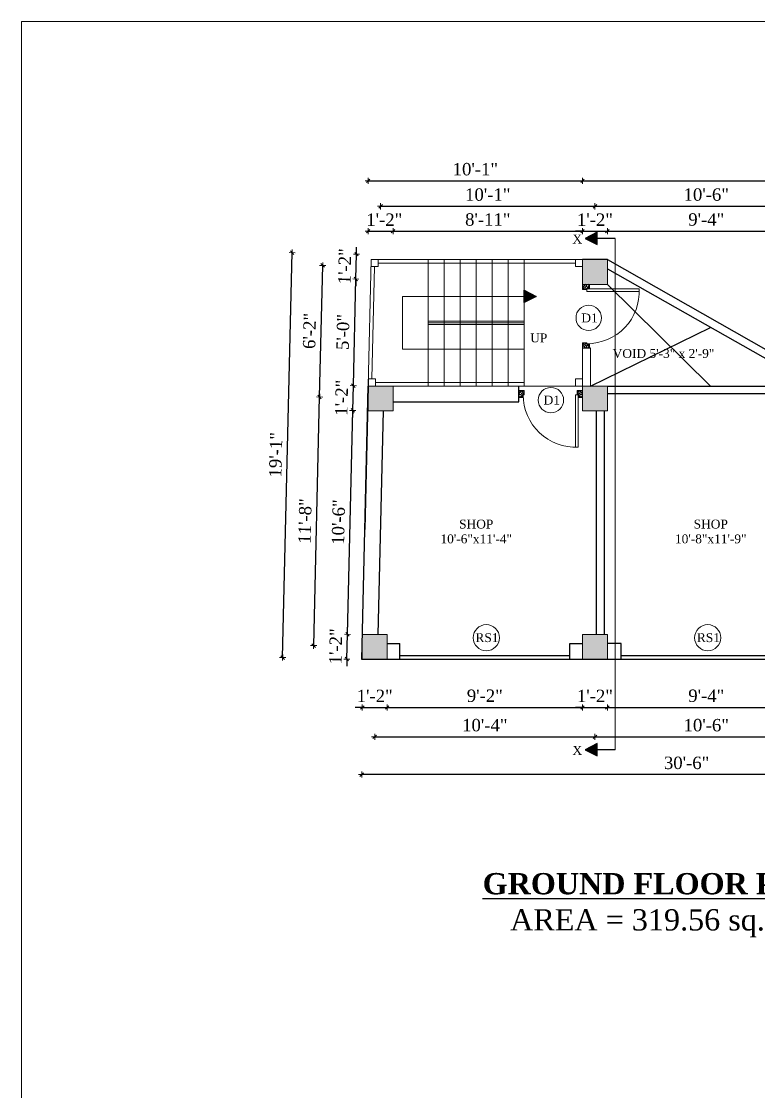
# Model space of a CAD drawing. Header units: inches. Extents: x 151827 to 158466, y -33102 to -26532.
# Drawn here: x 155381 to 155797, y -31551 to -30947 of the extents above; entities that cross this region are included whole.
import ezdxf

# ---------------------------------------------------------------- set-up
doc = ezdxf.new("R2010")
doc.units = ezdxf.units.IN
doc.header["$LTSCALE"] = 5
doc.header["$MEASUREMENT"] = 0
for name, color, linetype, lineweight in [('A-WALL', 7, 'Continuous', 9), ('Dimension', 7, 'Continuous', 18), ('DOOR', 62, 'Continuous', 0), ('ele1', 21, 'Continuous', 20)]:
    doc.layers.add(name, color=color, linetype=linetype, lineweight=lineweight)
doc.layers.add('dim line', color=7, linetype='Continuous', lineweight=15, true_color=0xfab2b2)
doc.layers.add('TEXT', color=6, linetype='Continuous')
doc.layers.add('WALL', color=7, linetype='Continuous')
doc.styles.add('ordinary', font='times.ttf')
doc.dimstyles.new('Copy of 96', dxfattribs={"dimtxt": 7, "dimasz": 4, "dimexe": 0.5, "dimexo": 0.5, "dimgap": 3, "dimtad": 1, "dimdec": 1, "dimzin": 11, "dimdsep": 46, "dimlunit": 4, "dimtxsty": 'ordinary', "dimblk": 'OBLIQUE', "dimcen": 0.09, "dimse1": 1, "dimse2": 1, "dimclrt": 6, "dimazin": 0, "dimtfac": 1, "dimtdec": 1, "dimtix": 1, "dimtmove": 2, "dimatfit": 3, "dimldrblk": 'leader', "dimfxl": 0.5, "dimfxlon": 1, "dimtolj": 1, "dimtzin": 0, "dimarcsym": 0})

# ---------------------------------------------------------------- blocks, each defined once
blk = doc.blocks.new('A$C27B36B59')
at = {"layer": 'DOOR'}
for p, q in [((0, 4), (0, 0)), ((2.5, 4), (0, 4)), ((0, 0), (3, 0)), ((2.5, 2.5), (2.5, 4)), ((3, 2.5), (2.5, 2.5)), ((3, 0), (3, 2.5))]:
    blk.add_line(p, q, dxfattribs=at)
for centre, radius, start, end in [((-1.4, -0.54), 4.75, 22.14107, 72.83803), ((1.34, 2.09), 1.64, 45.13802, 144.89476), ((2.21, 0.3), 2.49, 83.31492, 152.65798), ((0.13, 0.37), 2.05, 349.48753, 93.68048), ((1.96, -0.47), 2.01, 58.74475, 166.49498), ((-0.06, 0.32), 1.13, 343.54197, 86.94698), ((2.08, -0.4), 1.17, 38.28162, 160.15192)]:
    blk.add_arc(centre, radius, start, end, dxfattribs=at)
blk = doc.blocks.new('D2')
at = {"layer": 'DOOR'}
for p, q in [((74473.95, 24047.59), (74473.95, 24018.09)), ((74473.95, 24047.59), (74475.45, 24047.59)), ((74475.45, 24047.59), (74475.45, 24018.13))]:
    blk.add_line(p, q, dxfattribs=at)
blk.add_arc((74473.95, 24047.59), 29.5, 180, 272.9146, dxfattribs=at)
at = {"layer": 'DOOR', "xscale": -1, "rotation": 180}
blk.add_blockref('A$C27B36B59', (74441.95, 24050.09), dxfattribs=at)
at = {"layer": 'DOOR', "rotation": 180}
blk.add_blockref('A$C27B36B59', (74477.95, 24050.09), dxfattribs=at)
blk = doc.blocks.new('oblique')
at = {"color": 0, "lineweight": -2}
blk.add_line((0.25, 0.25), (-0.25, -0.25), dxfattribs=at)
at = {"layer": 'dim line', "lineweight": 9}
for p, q in [((-0.4375, 0), (0.4375, 0)), ((0, 0.4375), (0, -0.4375))]:
    blk.add_line(p, q, dxfattribs=at)
blk = doc.blocks.new('*D395')
at = {"layer": 'A-WALL', "color": 0, "lineweight": -2, "ltscale": 50, "transparency": 16777216}
for p, q in [((155573.17, -31334.26), (155569.17, -31334.26)), ((155573.17, -31334.26), (155587.17, -31334.26)), ((155587.17, -31334.26), (155591.17, -31334.26))]:
    blk.add_line(p, q, dxfattribs=at)
at = {"layer": 'Defpoints', "color": 0, "ltscale": 50, "transparency": 16777216}
for p in [(155573.17, -31307.16), (155587.17, -31307.16), (155587.17, -31334.26)]:
    blk.add_point(p, dxfattribs=at)
at = {"layer": 'A-WALL', "color": 0, "lineweight": -2, "ltscale": 50, "transparency": 16777216, "xscale": 4, "yscale": 4, "zscale": 4}
blk.add_blockref('oblique', (155573.17, -31334.26), dxfattribs=at)
at = {"layer": 'A-WALL', "color": 0, "lineweight": -2, "ltscale": 50, "transparency": 16777216, "xscale": 4, "yscale": 4, "zscale": 4, "rotation": 180}
blk.add_blockref('oblique', (155587.17, -31334.26), dxfattribs=at)
at = {"layer": 'A-WALL', "color": 6, "ltscale": 50, "transparency": 16777216, "insert": (155580.17, -31327.76), "char_height": 7, "attachment_point": 5, "style": 'ordinary'}
blk.add_mtext('\\A1;1\'-2"', dxfattribs=at)
blk = doc.blocks.new('_OBLIQUE')
at = {"color": 0, "linetype": 'ByBlock'}
blk.add_line((-0.5, -0.5), (0.5, 0.5), dxfattribs=at)
blk = doc.blocks.new('leader')
at = {"layer": 'Dimension'}
for p, q in [((0, -4.33), (0, 4.33)), ((-4.42, 0), (4.42, 0))]:
    blk.add_line(p, q, dxfattribs=at)
blk = doc.blocks.new('*D396')
at = {"layer": 'A-WALL', "color": 0, "lineweight": -2, "ltscale": 5, "transparency": 16777216}
blk.add_line((155587.17, -31334.26), (155697.38, -31334.26), dxfattribs=at)
at = {"layer": 'Defpoints', "color": 0, "ltscale": 5, "transparency": 16777216}
for p in [(155587.17, -31307.16), (155697.38, -31307.16), (155697.38, -31334.26)]:
    blk.add_point(p, dxfattribs=at)
at = {"layer": 'A-WALL', "color": 0, "lineweight": -2, "ltscale": 5, "transparency": 16777216, "xscale": 4, "yscale": 4, "zscale": 4, "rotation": 180}
blk.add_blockref('oblique', (155587.17, -31334.26), dxfattribs=at)
at = {"layer": 'A-WALL', "color": 0, "lineweight": -2, "ltscale": 5, "transparency": 16777216, "xscale": 4, "yscale": 4, "zscale": 4}
blk.add_blockref('oblique', (155697.38, -31334.26), dxfattribs=at)
at = {"layer": 'A-WALL', "color": 6, "ltscale": 5, "transparency": 16777216, "insert": (155642.28, -31327.69), "char_height": 7, "attachment_point": 5, "style": 'ordinary'}
blk.add_mtext('\\A1;9\'-2"', dxfattribs=at)
blk = doc.blocks.new('*D397')
at = {"layer": 'A-WALL', "color": 0, "lineweight": -2, "ltscale": 5, "transparency": 16777216}
for p, q in [((155697.38, -31334.26), (155693.38, -31334.26)), ((155697.38, -31334.26), (155711.38, -31334.26)), ((155711.38, -31334.26), (155715.38, -31334.26))]:
    blk.add_line(p, q, dxfattribs=at)
at = {"layer": 'Defpoints', "color": 0, "ltscale": 5, "transparency": 16777216}
for p in [(155697.38, -31307.16), (155711.38, -31307.16), (155711.38, -31334.26)]:
    blk.add_point(p, dxfattribs=at)
at = {"layer": 'A-WALL', "color": 0, "lineweight": -2, "ltscale": 5, "transparency": 16777216, "xscale": 4, "yscale": 4, "zscale": 4}
blk.add_blockref('oblique', (155697.38, -31334.26), dxfattribs=at)
at = {"layer": 'A-WALL', "color": 0, "lineweight": -2, "ltscale": 5, "transparency": 16777216, "xscale": 4, "yscale": 4, "zscale": 4, "rotation": 180}
blk.add_blockref('oblique', (155711.38, -31334.26), dxfattribs=at)
at = {"layer": 'A-WALL', "color": 6, "ltscale": 5, "transparency": 16777216, "insert": (155704.38, -31327.76), "char_height": 7, "attachment_point": 5, "style": 'ordinary'}
blk.add_mtext('\\A1;1\'-2"', dxfattribs=at)
blk = doc.blocks.new('*D398')
at = {"layer": 'A-WALL', "color": 0, "lineweight": -2, "ltscale": 5, "transparency": 16777216}
blk.add_line((155711.38, -31334.26), (155822.95, -31334.26), dxfattribs=at)
at = {"layer": 'Defpoints', "color": 0, "ltscale": 5, "transparency": 16777216}
for p in [(155711.38, -31307.16), (155822.95, -31307.16), (155822.95, -31334.26)]:
    blk.add_point(p, dxfattribs=at)
at = {"layer": 'A-WALL', "color": 0, "lineweight": -2, "ltscale": 5, "transparency": 16777216, "xscale": 4, "yscale": 4, "zscale": 4, "rotation": 180}
blk.add_blockref('oblique', (155711.38, -31334.26), dxfattribs=at)
at = {"layer": 'A-WALL', "color": 0, "lineweight": -2, "ltscale": 5, "transparency": 16777216, "xscale": 4, "yscale": 4, "zscale": 4}
blk.add_blockref('oblique', (155822.95, -31334.26), dxfattribs=at)
at = {"layer": 'A-WALL', "color": 6, "ltscale": 5, "transparency": 16777216, "insert": (155767.17, -31327.69), "char_height": 7, "attachment_point": 5, "style": 'ordinary'}
blk.add_mtext('\\A1;9\'-4"', dxfattribs=at)
blk = doc.blocks.new('*D402')
at = {"layer": 'A-WALL', "color": 0, "lineweight": -2, "ltscale": 5, "transparency": 16777216}
blk.add_line((155580.17, -31350.85), (155704.38, -31350.85), dxfattribs=at)
at = {"layer": 'Defpoints', "color": 0, "ltscale": 5, "transparency": 16777216}
for p in [(155580.17, -31300.16), (155704.38, -31300.16), (155704.38, -31350.85)]:
    blk.add_point(p, dxfattribs=at)
at = {"layer": 'A-WALL', "color": 0, "lineweight": -2, "ltscale": 5, "transparency": 16777216, "xscale": 4, "yscale": 4, "zscale": 4, "rotation": 180}
blk.add_blockref('oblique', (155580.17, -31350.85), dxfattribs=at)
at = {"layer": 'A-WALL', "color": 0, "lineweight": -2, "ltscale": 5, "transparency": 16777216, "xscale": 4, "yscale": 4, "zscale": 4}
blk.add_blockref('oblique', (155704.38, -31350.85), dxfattribs=at)
at = {"layer": 'A-WALL', "color": 6, "ltscale": 5, "transparency": 16777216, "insert": (155642.28, -31344.29), "char_height": 7, "attachment_point": 5, "style": 'ordinary'}
blk.add_mtext('\\A1;10\'-4"', dxfattribs=at)
blk = doc.blocks.new('*D380')
at = {"layer": 'A-WALL', "color": 0, "lineweight": -2, "ltscale": 5, "transparency": 16777216}
blk.add_line((155704.38, -31350.85), (155829.95, -31350.85), dxfattribs=at)
at = {"layer": 'Defpoints', "color": 0, "ltscale": 5, "transparency": 16777216}
for p in [(155704.38, -31300.16), (155829.95, -31300.16), (155829.95, -31350.85)]:
    blk.add_point(p, dxfattribs=at)
at = {"layer": 'A-WALL', "color": 0, "lineweight": -2, "ltscale": 5, "transparency": 16777216, "xscale": 4, "yscale": 4, "zscale": 4, "rotation": 180}
blk.add_blockref('oblique', (155704.38, -31350.85), dxfattribs=at)
at = {"layer": 'A-WALL', "color": 0, "lineweight": -2, "ltscale": 5, "transparency": 16777216, "xscale": 4, "yscale": 4, "zscale": 4}
blk.add_blockref('oblique', (155829.95, -31350.85), dxfattribs=at)
at = {"layer": 'A-WALL', "color": 6, "ltscale": 5, "transparency": 16777216, "insert": (155767.17, -31344.29), "char_height": 7, "attachment_point": 5, "style": 'ordinary'}
blk.add_mtext('\\A1;10\'-6"', dxfattribs=at)
blk = doc.blocks.new('*D405')
at = {"layer": 'A-WALL', "color": 0, "lineweight": -2, "ltscale": 5, "transparency": 16777216}
blk.add_line((155939.31, -31372.13), (155572.84, -31372.13), dxfattribs=at)
at = {"layer": 'Defpoints', "color": 0, "ltscale": 5, "transparency": 16777216}
for p in [(155572.84, -31307.16), (155939.31, -31307.16), (155572.84, -31372.13)]:
    blk.add_point(p, dxfattribs=at)
at = {"layer": 'A-WALL', "color": 0, "lineweight": -2, "ltscale": 5, "transparency": 16777216, "xscale": 4, "yscale": 4, "zscale": 4, "rotation": 180}
blk.add_blockref('oblique', (155572.84, -31372.13), dxfattribs=at)
at = {"layer": 'A-WALL', "color": 0, "lineweight": -2, "ltscale": 5, "transparency": 16777216, "xscale": 4, "yscale": 4, "zscale": 4}
blk.add_blockref('oblique', (155939.31, -31372.13), dxfattribs=at)
at = {"layer": 'A-WALL', "color": 6, "ltscale": 5, "transparency": 16777216, "insert": (155756.08, -31365.57), "char_height": 7, "attachment_point": 5, "style": 'ordinary'}
blk.add_mtext('\\A1;30\'-6"', dxfattribs=at)
blk = doc.blocks.new('*D411')
at = {"layer": 'A-WALL', "color": 0, "lineweight": -2, "ltscale": 5, "transparency": 16777216}
blk.add_line((156001.83, -31152.88), (156001.83, -31095.5), dxfattribs=at)
at = {"layer": 'Defpoints', "color": 0, "ltscale": 5, "transparency": 16777216}
for p in [(155711.38, -31095.5), (156001.83, -31095.5), (155836.95, -31152.88)]:
    blk.add_point(p, dxfattribs=at)
at = {"layer": 'A-WALL', "color": 0, "lineweight": -2, "ltscale": 5, "transparency": 16777216, "xscale": 4, "yscale": 4, "zscale": 4}
for p, rotation in [((156001.83, -31095.5), 90), ((156001.83, -31152.88), 270)]:
    blk.add_blockref('oblique', p, dxfattribs=dict(at, rotation=rotation))
at = {"layer": 'A-WALL', "color": 6, "ltscale": 5, "transparency": 16777216, "insert": (155995.26, -31124.19), "char_height": 7, "attachment_point": 5, "rotation": 90, "style": 'ordinary'}
blk.add_mtext('\\A1;4\'-9"', dxfattribs=at)
blk = doc.blocks.new('*D412')
at = {"layer": 'A-WALL', "color": 0, "lineweight": -2, "ltscale": 5, "transparency": 16777216}
for p, q in [((156001.83, -31081.5), (156001.83, -31077.5)), ((156001.83, -31095.5), (156001.83, -31081.5)), ((156001.83, -31095.5), (156001.83, -31099.5))]:
    blk.add_line(p, q, dxfattribs=at)
at = {"layer": 'Defpoints', "color": 0, "ltscale": 5, "transparency": 16777216}
for p in [(155711.38, -31081.5), (156001.83, -31081.5), (155711.38, -31095.5)]:
    blk.add_point(p, dxfattribs=at)
at = {"layer": 'A-WALL', "color": 0, "lineweight": -2, "ltscale": 5, "transparency": 16777216, "xscale": 4, "yscale": 4, "zscale": 4}
for p, rotation in [((156001.83, -31081.5), 270), ((156001.83, -31095.5), 90)]:
    blk.add_blockref('oblique', p, dxfattribs=dict(at, rotation=rotation))
at = {"layer": 'A-WALL', "color": 6, "ltscale": 5, "transparency": 16777216, "insert": (155995.33, -31088.5), "char_height": 7, "attachment_point": 5, "rotation": 90, "style": 'ordinary'}
blk.add_mtext('\\A1;1\'-2"', dxfattribs=at)
blk = doc.blocks.new('*D414')
at = {"layer": 'A-WALL', "color": 0, "lineweight": -2, "ltscale": 5, "transparency": 16777216}
blk.add_line((156016.78, -31159.88), (156016.78, -31088.5), dxfattribs=at)
at = {"layer": 'Defpoints', "color": 0, "ltscale": 5, "transparency": 16777216}
for p in [(155704.38, -31088.5), (156016.78, -31088.5), (155829.95, -31159.88)]:
    blk.add_point(p, dxfattribs=at)
at = {"layer": 'A-WALL', "color": 0, "lineweight": -2, "ltscale": 5, "transparency": 16777216, "xscale": 4, "yscale": 4, "zscale": 4}
for p, rotation in [((156016.78, -31088.5), 90), ((156016.78, -31159.88), 270)]:
    blk.add_blockref('oblique', p, dxfattribs=dict(at, rotation=rotation))
at = {"layer": 'A-WALL', "color": 6, "ltscale": 5, "transparency": 16777216, "insert": (156010.22, -31124.19), "char_height": 7, "attachment_point": 5, "rotation": 90, "style": 'ordinary'}
blk.add_mtext('\\A1;5\'-11"', dxfattribs=at)
blk = doc.blocks.new('*D415')
at = {"layer": 'A-WALL', "color": 0, "lineweight": -2, "ltscale": 50, "transparency": 16777216}
blk.add_line((155576.5, -31065.52), (155590.5, -31065.52), dxfattribs=at)
at = {"layer": 'Defpoints', "color": 0, "ltscale": 50, "transparency": 16777216}
for p in [(155590.5, -31065.52), (155576.5, -31152.88), (155590.5, -31152.88)]:
    blk.add_point(p, dxfattribs=at)
at = {"layer": 'A-WALL', "color": 0, "lineweight": -2, "ltscale": 50, "transparency": 16777216, "xscale": 4, "yscale": 4, "zscale": 4, "rotation": 180}
blk.add_blockref('oblique', (155576.5, -31065.52), dxfattribs=at)
at = {"layer": 'A-WALL', "color": 0, "lineweight": -2, "ltscale": 50, "transparency": 16777216, "xscale": 4, "yscale": 4, "zscale": 4}
blk.add_blockref('oblique', (155590.5, -31065.52), dxfattribs=at)
at = {"layer": 'A-WALL', "color": 6, "ltscale": 50, "transparency": 16777216, "insert": (155585.58, -31059.02), "char_height": 7, "attachment_point": 5, "style": 'ordinary'}
blk.add_mtext('\\A1;1\'-2"', dxfattribs=at)
blk = doc.blocks.new('*D416')
at = {"layer": 'A-WALL', "color": 0, "lineweight": -2, "ltscale": 5, "transparency": 16777216}
blk.add_line((155590.5, -31065.52), (155697.38, -31065.52), dxfattribs=at)
at = {"layer": 'Defpoints', "color": 0, "ltscale": 5, "transparency": 16777216}
for p in [(155697.38, -31065.52), (155697.38, -31081.5), (155590.5, -31152.88)]:
    blk.add_point(p, dxfattribs=at)
at = {"layer": 'A-WALL', "color": 0, "lineweight": -2, "ltscale": 5, "transparency": 16777216, "xscale": 4, "yscale": 4, "zscale": 4, "rotation": 180}
blk.add_blockref('oblique', (155590.5, -31065.52), dxfattribs=at)
at = {"layer": 'A-WALL', "color": 0, "lineweight": -2, "ltscale": 5, "transparency": 16777216, "xscale": 4, "yscale": 4, "zscale": 4}
blk.add_blockref('oblique', (155697.38, -31065.52), dxfattribs=at)
at = {"layer": 'A-WALL', "color": 6, "ltscale": 5, "transparency": 16777216, "insert": (155643.94, -31058.96), "char_height": 7, "attachment_point": 5, "style": 'ordinary'}
blk.add_mtext('\\A1;8\'-11"', dxfattribs=at)
blk = doc.blocks.new('*D417')
at = {"layer": 'A-WALL', "color": 0, "lineweight": -2, "ltscale": 5, "transparency": 16777216}
for p, q in [((155697.38, -31065.52), (155693.38, -31065.52)), ((155697.38, -31065.52), (155711.38, -31065.52)), ((155711.38, -31065.52), (155715.38, -31065.52))]:
    blk.add_line(p, q, dxfattribs=at)
at = {"layer": 'Defpoints', "color": 0, "ltscale": 5, "transparency": 16777216}
for p in [(155711.38, -31065.52), (155697.38, -31081.5), (155711.38, -31081.5)]:
    blk.add_point(p, dxfattribs=at)
at = {"layer": 'A-WALL', "color": 0, "lineweight": -2, "ltscale": 5, "transparency": 16777216, "xscale": 4, "yscale": 4, "zscale": 4}
blk.add_blockref('oblique', (155697.38, -31065.52), dxfattribs=at)
at = {"layer": 'A-WALL', "color": 0, "lineweight": -2, "ltscale": 5, "transparency": 16777216, "xscale": 4, "yscale": 4, "zscale": 4, "rotation": 180}
blk.add_blockref('oblique', (155711.38, -31065.52), dxfattribs=at)
at = {"layer": 'A-WALL', "color": 6, "ltscale": 5, "transparency": 16777216, "insert": (155704.38, -31059.02), "char_height": 7, "attachment_point": 5, "style": 'ordinary'}
blk.add_mtext('\\A1;1\'-2"', dxfattribs=at)
blk = doc.blocks.new('*D418')
at = {"layer": 'A-WALL', "color": 0, "lineweight": -2, "ltscale": 5, "transparency": 16777216}
blk.add_line((155711.38, -31065.52), (155822.95, -31065.52), dxfattribs=at)
at = {"layer": 'Defpoints', "color": 0, "ltscale": 5, "transparency": 16777216}
for p in [(155822.95, -31065.52), (155711.38, -31081.5), (155822.95, -31152.88)]:
    blk.add_point(p, dxfattribs=at)
at = {"layer": 'A-WALL', "color": 0, "lineweight": -2, "ltscale": 5, "transparency": 16777216, "xscale": 4, "yscale": 4, "zscale": 4, "rotation": 180}
blk.add_blockref('oblique', (155711.38, -31065.52), dxfattribs=at)
at = {"layer": 'A-WALL', "color": 0, "lineweight": -2, "ltscale": 5, "transparency": 16777216, "xscale": 4, "yscale": 4, "zscale": 4}
blk.add_blockref('oblique', (155822.95, -31065.52), dxfattribs=at)
at = {"layer": 'A-WALL', "color": 6, "ltscale": 5, "transparency": 16777216, "insert": (155767.17, -31058.95), "char_height": 7, "attachment_point": 5, "style": 'ordinary'}
blk.add_mtext('\\A1;9\'-4"', dxfattribs=at)
blk = doc.blocks.new('*D422')
at = {"layer": 'A-WALL', "color": 0, "lineweight": -2, "ltscale": 5, "transparency": 16777216}
blk.add_line((155583.5, -31051.45), (155704.38, -31051.45), dxfattribs=at)
at = {"layer": 'Defpoints', "color": 0, "ltscale": 5, "transparency": 16777216}
for p in [(155704.38, -31051.45), (155583.5, -31159.88), (155704.38, -31159.88)]:
    blk.add_point(p, dxfattribs=at)
at = {"layer": 'A-WALL', "color": 0, "lineweight": -2, "ltscale": 5, "transparency": 16777216, "xscale": 4, "yscale": 4, "zscale": 4, "rotation": 180}
blk.add_blockref('oblique', (155583.5, -31051.45), dxfattribs=at)
at = {"layer": 'A-WALL', "color": 0, "lineweight": -2, "ltscale": 5, "transparency": 16777216, "xscale": 4, "yscale": 4, "zscale": 4}
blk.add_blockref('oblique', (155704.38, -31051.45), dxfattribs=at)
at = {"layer": 'A-WALL', "color": 6, "ltscale": 5, "transparency": 16777216, "insert": (155643.94, -31044.89), "char_height": 7, "attachment_point": 5, "style": 'ordinary'}
blk.add_mtext('\\A1;10\'-1"', dxfattribs=at)
blk = doc.blocks.new('*D423')
at = {"layer": 'A-WALL', "color": 0, "lineweight": -2, "ltscale": 5, "transparency": 16777216}
blk.add_line((155704.38, -31051.45), (155829.95, -31051.45), dxfattribs=at)
at = {"layer": 'Defpoints', "color": 0, "ltscale": 5, "transparency": 16777216}
for p in [(155829.95, -31051.45), (155704.38, -31159.88), (155829.95, -31159.88)]:
    blk.add_point(p, dxfattribs=at)
at = {"layer": 'A-WALL', "color": 0, "lineweight": -2, "ltscale": 5, "transparency": 16777216, "xscale": 4, "yscale": 4, "zscale": 4, "rotation": 180}
blk.add_blockref('oblique', (155704.38, -31051.45), dxfattribs=at)
at = {"layer": 'A-WALL', "color": 0, "lineweight": -2, "ltscale": 5, "transparency": 16777216, "xscale": 4, "yscale": 4, "zscale": 4}
blk.add_blockref('oblique', (155829.95, -31051.45), dxfattribs=at)
at = {"layer": 'A-WALL', "color": 6, "ltscale": 5, "transparency": 16777216, "insert": (155767.17, -31044.89), "char_height": 7, "attachment_point": 5, "style": 'ordinary'}
blk.add_mtext('\\A1;10\'-6"', dxfattribs=at)
blk = doc.blocks.new('*D424')
at = {"layer": 'A-WALL', "color": 0, "lineweight": -2, "ltscale": 5, "transparency": 16777216}
blk.add_line((155576.5, -31037.12), (155697.38, -31037.12), dxfattribs=at)
at = {"layer": 'Defpoints', "color": 0, "ltscale": 5, "transparency": 16777216}
for p in [(155697.38, -31037.12), (155697.38, -31081.5), (155576.5, -31152.88)]:
    blk.add_point(p, dxfattribs=at)
at = {"layer": 'A-WALL', "color": 0, "lineweight": -2, "ltscale": 5, "transparency": 16777216, "xscale": 4, "yscale": 4, "zscale": 4, "rotation": 180}
blk.add_blockref('oblique', (155576.5, -31037.12), dxfattribs=at)
at = {"layer": 'A-WALL', "color": 0, "lineweight": -2, "ltscale": 5, "transparency": 16777216, "xscale": 4, "yscale": 4, "zscale": 4}
blk.add_blockref('oblique', (155697.38, -31037.12), dxfattribs=at)
at = {"layer": 'A-WALL', "color": 6, "ltscale": 5, "transparency": 16777216, "insert": (155636.94, -31030.56), "char_height": 7, "attachment_point": 5, "style": 'ordinary'}
blk.add_mtext('\\A1;10\'-1"', dxfattribs=at)
blk = doc.blocks.new('*D384')
at = {"layer": 'A-WALL', "color": 0, "lineweight": -2, "ltscale": 5, "transparency": 16777216}
blk.add_line((155697.38, -31037.12), (155985.2, -31037.12), dxfattribs=at)
at = {"layer": 'Defpoints', "color": 0, "ltscale": 5, "transparency": 16777216}
for p in [(155985.2, -31037.12), (155697.38, -31081.5), (155985.2, -31237.15)]:
    blk.add_point(p, dxfattribs=at)
at = {"layer": 'A-WALL', "color": 0, "lineweight": -2, "ltscale": 5, "transparency": 16777216, "xscale": 4, "yscale": 4, "zscale": 4, "rotation": 180}
blk.add_blockref('oblique', (155697.38, -31037.12), dxfattribs=at)
at = {"layer": 'A-WALL', "color": 0, "lineweight": -2, "ltscale": 5, "transparency": 16777216, "xscale": 4, "yscale": 4, "zscale": 4}
blk.add_blockref('oblique', (155985.2, -31037.12), dxfattribs=at)
at = {"layer": 'A-WALL', "color": 6, "ltscale": 5, "transparency": 16777216, "insert": (155841.29, -31030.56), "char_height": 7, "attachment_point": 5, "style": 'ordinary'}
blk.add_mtext('\\A1;24\'-0"', dxfattribs=at)
blk = doc.blocks.new('*D386')
at = {"layer": 'A-WALL', "color": 0, "lineweight": -2, "ltscale": 5, "transparency": 16777216}
blk.add_line((156030.74, -31237.15), (156030.74, -31081.5), dxfattribs=at)
at = {"layer": 'Defpoints', "color": 0, "ltscale": 5, "transparency": 16777216}
for p in [(155711.38, -31081.5), (156030.74, -31081.5), (155985.2, -31237.15)]:
    blk.add_point(p, dxfattribs=at)
at = {"layer": 'A-WALL', "color": 0, "lineweight": -2, "ltscale": 5, "transparency": 16777216, "xscale": 4, "yscale": 4, "zscale": 4}
for p, rotation in [((156030.74, -31081.5), 90), ((156030.74, -31237.15), 270)]:
    blk.add_blockref('oblique', p, dxfattribs=dict(at, rotation=rotation))
at = {"layer": 'A-WALL', "color": 6, "ltscale": 5, "transparency": 16777216, "insert": (156024.18, -31159.32), "char_height": 7, "attachment_point": 5, "rotation": 90, "style": 'ordinary'}
blk.add_mtext('\\A1;13\'-0"', dxfattribs=at)
blk = doc.blocks.new('*D389')
at = {"layer": 'A-WALL', "color": 0, "lineweight": -2, "ltscale": 50, "transparency": 16777216}
for p, q in [((155564.47, -31306.96), (155564.81, -31292.96)), ((155564.81, -31292.96), (155564.9, -31288.96)), ((155564.47, -31306.96), (155564.38, -31310.96))]:
    blk.add_line(p, q, dxfattribs=at)
at = {"layer": 'Defpoints', "color": 0, "ltscale": 50, "transparency": 16777216}
for p in [(155564.81, -31292.96), (155573.17, -31293.16), (155572.84, -31307.16)]:
    blk.add_point(p, dxfattribs=at)
at = {"layer": 'A-WALL', "color": 0, "lineweight": -2, "ltscale": 50, "transparency": 16777216, "xscale": 4, "yscale": 4, "zscale": 4}
for p, rotation in [((155564.81, -31292.96), 268.6423816929436), ((155564.47, -31306.96), 88.64238169294363)]:
    blk.add_blockref('oblique', p, dxfattribs=dict(at, rotation=rotation))
at = {"layer": 'A-WALL', "color": 6, "ltscale": 50, "transparency": 16777216, "insert": (155558.14, -31299.81), "char_height": 7, "attachment_point": 5, "rotation": 88.64238, "style": 'ordinary'}
blk.add_mtext('\\A1;1\'-2"', dxfattribs=at)
blk = doc.blocks.new('*D390')
at = {"layer": 'A-WALL', "color": 0, "lineweight": -2, "ltscale": 5, "transparency": 16777216}
blk.add_line((155564.81, -31292.96), (155567.8, -31166.67), dxfattribs=at)
at = {"layer": 'Defpoints', "color": 0, "ltscale": 5, "transparency": 16777216}
for p in [(155567.8, -31166.67), (155576.5, -31166.88), (155573.17, -31293.16)]:
    blk.add_point(p, dxfattribs=at)
at = {"layer": 'A-WALL', "color": 0, "lineweight": -2, "ltscale": 5, "transparency": 16777216, "xscale": 4, "yscale": 4, "zscale": 4}
for p, rotation in [((155567.8, -31166.67), 88.64238169298181), ((155564.81, -31292.96), 268.6423816929818)]:
    blk.add_blockref('oblique', p, dxfattribs=dict(at, rotation=rotation))
at = {"layer": 'A-WALL', "color": 6, "ltscale": 5, "transparency": 16777216, "insert": (155559.74, -31229.66), "char_height": 7, "attachment_point": 5, "rotation": 88.64238, "style": 'ordinary'}
blk.add_mtext('\\A1;10\'-6"', dxfattribs=at)
blk = doc.blocks.new('*D391')
at = {"layer": 'A-WALL', "color": 0, "lineweight": -2, "ltscale": 5, "transparency": 16777216}
for p, q in [((155568.13, -31152.68), (155568.23, -31148.68)), ((155567.8, -31166.67), (155568.13, -31152.68)), ((155567.8, -31166.67), (155567.7, -31170.67))]:
    blk.add_line(p, q, dxfattribs=at)
at = {"layer": 'Defpoints', "color": 0, "ltscale": 5, "transparency": 16777216}
for p in [(155568.13, -31152.68), (155576.5, -31152.88), (155576.5, -31166.88)]:
    blk.add_point(p, dxfattribs=at)
at = {"layer": 'A-WALL', "color": 0, "lineweight": -2, "ltscale": 5, "transparency": 16777216, "xscale": 4, "yscale": 4, "zscale": 4}
for p, rotation in [((155568.13, -31152.68), 268.6423816929818), ((155567.8, -31166.67), 88.64238169298183)]:
    blk.add_blockref('oblique', p, dxfattribs=dict(at, rotation=rotation))
at = {"layer": 'A-WALL', "color": 6, "ltscale": 5, "transparency": 16777216, "insert": (155561.47, -31159.52), "char_height": 7, "attachment_point": 5, "rotation": 88.64238, "style": 'ordinary'}
blk.add_mtext('\\A1;1\'-2"', dxfattribs=at)
blk = doc.blocks.new('*D392')
at = {"layer": 'A-WALL', "color": 0, "lineweight": -2, "ltscale": 5, "transparency": 16777216}
blk.add_line((155545.77, -31299.35), (155549.1, -31159.06), dxfattribs=at)
at = {"layer": 'Defpoints', "color": 0, "ltscale": 5, "transparency": 16777216}
for p in [(155549.1, -31159.06), (155583.5, -31159.88), (155580.17, -31300.16)]:
    blk.add_point(p, dxfattribs=at)
at = {"layer": 'A-WALL', "color": 0, "lineweight": -2, "ltscale": 5, "transparency": 16777216, "xscale": 4, "yscale": 4, "zscale": 4}
for p, rotation in [((155549.1, -31159.06), 88.64238169299772), ((155545.77, -31299.35), 268.6423816929977)]:
    blk.add_blockref('oblique', p, dxfattribs=dict(at, rotation=rotation))
at = {"layer": 'A-WALL', "color": 6, "ltscale": 5, "transparency": 16777216, "insert": (155540.88, -31229.05), "char_height": 7, "attachment_point": 5, "rotation": 88.64238, "style": 'ordinary'}
blk.add_mtext('\\A1;11\'-8"', dxfattribs=at)
blk = doc.blocks.new('*D393')
at = {"layer": 'A-WALL', "color": 0, "lineweight": -2, "ltscale": 5, "transparency": 16777216}
blk.add_line((155549.1, -31159.06), (155550.86, -31084.86), dxfattribs=at)
at = {"layer": 'Defpoints', "color": 0, "ltscale": 5, "transparency": 16777216}
for p in [(155550.86, -31084.86), (155704.38, -31088.5), (155583.5, -31159.88)]:
    blk.add_point(p, dxfattribs=at)
at = {"layer": 'A-WALL', "color": 0, "lineweight": -2, "ltscale": 5, "transparency": 16777216, "xscale": 4, "yscale": 4, "zscale": 4}
for p, rotation in [((155550.86, -31084.86), 88.64238169298181), ((155549.1, -31159.06), 268.6423816929818)]:
    blk.add_blockref('oblique', p, dxfattribs=dict(at, rotation=rotation))
at = {"layer": 'A-WALL', "color": 6, "ltscale": 5, "transparency": 16777216, "insert": (155543.42, -31121.8), "char_height": 7, "attachment_point": 5, "rotation": 88.64238, "style": 'ordinary'}
blk.add_mtext('\\A1;6\'-2"', dxfattribs=at)
blk = doc.blocks.new('*D394')
at = {"layer": 'A-WALL', "color": 0, "lineweight": -2, "ltscale": 5, "transparency": 16777216}
blk.add_line((155528.24, -31306.1), (155533.66, -31077.61), dxfattribs=at)
at = {"layer": 'Defpoints', "color": 0, "ltscale": 5, "transparency": 16777216}
for p in [(155533.66, -31077.61), (155697.38, -31081.5), (155572.84, -31307.16)]:
    blk.add_point(p, dxfattribs=at)
at = {"layer": 'A-WALL', "color": 0, "lineweight": -2, "ltscale": 5, "transparency": 16777216, "xscale": 4, "yscale": 4, "zscale": 4}
for p, rotation in [((155533.66, -31077.61), 88.64238169298181), ((155528.24, -31306.1), 268.6423816929818)]:
    blk.add_blockref('oblique', p, dxfattribs=dict(at, rotation=rotation))
at = {"layer": 'A-WALL', "color": 6, "ltscale": 5, "transparency": 16777216, "insert": (155524.38, -31191.7), "char_height": 7, "attachment_point": 5, "rotation": 88.64238, "style": 'ordinary'}
blk.add_mtext('\\A1;19\'-1"', dxfattribs=at)
blk = doc.blocks.new('*D425')
at = {"layer": 'A-WALL', "color": 0, "lineweight": -2, "ltscale": 5, "transparency": 16777216}
blk.add_line((155568.13, -31152.68), (155569.56, -31092.47), dxfattribs=at)
at = {"layer": 'Defpoints', "color": 0, "ltscale": 5, "transparency": 16777216}
for p in [(155569.56, -31092.47), (155697.38, -31095.5), (155576.5, -31152.88)]:
    blk.add_point(p, dxfattribs=at)
at = {"layer": 'A-WALL', "color": 0, "lineweight": -2, "ltscale": 5, "transparency": 16777216, "xscale": 4, "yscale": 4, "zscale": 4}
for p, rotation in [((155569.56, -31092.47), 88.64238169298181), ((155568.13, -31152.68), 268.6423816929818)]:
    blk.add_blockref('oblique', p, dxfattribs=dict(at, rotation=rotation))
at = {"layer": 'A-WALL', "color": 6, "ltscale": 5, "transparency": 16777216, "insert": (155562.29, -31122.42), "char_height": 7, "attachment_point": 5, "rotation": 88.64238, "style": 'ordinary'}
blk.add_mtext('\\A1;5\'-0"', dxfattribs=at)
blk = doc.blocks.new('*D426')
at = {"layer": 'A-WALL', "color": 0, "lineweight": -2, "ltscale": 5, "transparency": 16777216}
for p, q in [((155569.89, -31078.47), (155569.98, -31074.47)), ((155569.56, -31092.47), (155569.89, -31078.47)), ((155569.56, -31092.47), (155569.46, -31096.46))]:
    blk.add_line(p, q, dxfattribs=at)
at = {"layer": 'Defpoints', "color": 0, "ltscale": 5, "transparency": 16777216}
for p in [(155569.89, -31078.47), (155697.38, -31081.5), (155697.38, -31095.5)]:
    blk.add_point(p, dxfattribs=at)
at = {"layer": 'A-WALL', "color": 0, "lineweight": -2, "ltscale": 5, "transparency": 16777216, "xscale": 4, "yscale": 4, "zscale": 4}
for p, rotation in [((155569.89, -31078.47), 268.6423816929818), ((155569.56, -31092.47), 88.64238169298183)]:
    blk.add_blockref('oblique', p, dxfattribs=dict(at, rotation=rotation))
at = {"layer": 'A-WALL', "color": 6, "ltscale": 5, "transparency": 16777216, "insert": (155563.23, -31085.32), "char_height": 7, "attachment_point": 5, "rotation": 88.64238, "style": 'ordinary'}
blk.add_mtext('\\A1;1\'-2"', dxfattribs=at)

msp = doc.modelspace()

# ---------------------------------------------------------------- hatches: boundary and pattern name
at = {"ltscale": 5}
for points in [[(155705.67, -31073.02), (155705.67, -31066.01), (155698.78, -31069.59)], [(155664.38, -31105.77), (155664.38, -31098.76), (155671.27, -31102.34)], [(155705.67, -31361.59), (155705.67, -31354.58), (155698.78, -31358.16)]]:
    msp.add_hatch(color=256, dxfattribs=at).paths.add_polyline_path(points)
at = {"layer": 'WALL', "linetype": 'ByBlock', "ltscale": 5, "true_color": 0xf8991e}
h = msp.add_hatch(color=30, dxfattribs=at)
h.dxf.hatch_style = 1
h.paths.add_polyline_path([(155711.38, -31081.5), (155697.38, -31081.5), (155697.38, -31095.5), (155711.38, -31095.5)])
h = msp.add_hatch(color=30, dxfattribs=at)
h.dxf.hatch_style = 1
h.paths.add_polyline_path([(155590.5, -31152.88), (155576.5, -31152.88), (155576.5, -31166.88), (155590.5, -31166.88)])
h = msp.add_hatch(color=30, dxfattribs=at)
h.dxf.hatch_style = 1
h.paths.add_polyline_path([(155711.38, -31152.88), (155697.38, -31152.88), (155697.38, -31166.88), (155711.38, -31166.88)])
h = msp.add_hatch(color=30, dxfattribs=at)
h.dxf.hatch_style = 1
h.paths.add_polyline_path([(155573.17, -31293.16), (155573.17, -31307.16), (155587.17, -31307.16), (155587.17, -31293.16)])
h = msp.add_hatch(color=30, dxfattribs=at)
h.dxf.hatch_style = 1
h.paths.add_polyline_path([(155697.38, -31293.16), (155697.38, -31307.16), (155711.38, -31307.16), (155711.38, -31293.16)])

# ---------------------------------------------------------------- linework, layer by layer
at = {"ltscale": 5}
for p, q in [((155705.67, -31066.01, -72.71), (155698.78, -31069.59, -72.71)), ((155698.78, -31069.59, -72.71), (155705.67, -31073.02, -72.71)), ((155705.67, -31073.02, -72.71), (155705.67, -31066.01, -72.71)), ((155715.77, -31069.59, -72.71), (155705.67, -31069.59, -72.71)), ((155664.38, -31105.77, -72.71), (155664.38, -31098.76, -72.71)), ((155664.38, -31098.76, -72.71), (155671.27, -31102.34, -72.71)), ((155671.27, -31102.34, -72.71), (155664.38, -31105.77, -72.71)), ((155705.67, -31354.58, -72.71), (155698.78, -31358.16, -72.71)), ((155698.78, -31358.16, -72.71), (155705.67, -31361.59, -72.71)), ((155705.67, -31361.59, -72.71), (155705.67, -31354.58, -72.71)), ((155715.77, -31358.16, -72.71), (155705.67, -31358.16, -72.71))]:
    msp.add_line(p, q, dxfattribs=at)
at = {"layer": 'A-WALL', "ltscale": 5}
for p, q in [((155715.77, -31069.59, -72.71), (155715.77, -31358.16, -72.71)), ((155578.19, -31081.5, -72.71), (155576.5, -31152.88, -72.71)), ((155697.38, -31081.5, -72.71), (155578.19, -31081.5, -72.71)), ((155610.38, -31117.19, -72.71), (155610.38, -31081.5, -72.71)), ((155619.38, -31117.19, -72.71), (155619.38, -31081.5, -72.71)), ((155628.38, -31117.19, -72.71), (155628.38, -31081.5, -72.71)), ((155637.38, -31117.19, -72.71), (155637.38, -31081.5, -72.71)), ((155646.38, -31117.19, -72.71), (155646.38, -31081.5, -72.71)), ((155655.38, -31117.19, -72.71), (155655.38, -31081.5, -72.71)), ((155664.38, -31081.5, -72.71), (155664.38, -31111.19, -72.71)), ((155580.09, -31085.5, -72.71), (155578.59, -31148.88, -72.71)), ((155693.38, -31083.5, -72.71), (155582.19, -31083.5, -72.71)), ((155595.77, -31132.03, -72.71), (155595.77, -31102.34, -72.71)), ((155595.77, -31102.34, -72.71), (155664.38, -31102.34, -72.71)), ((155664.38, -31111.19, -72.71), (155664.38, -31152.88, -72.71)), ((155664.38, -31116.19, -72.71), (155610.38, -31116.19, -72.71)), ((155610.38, -31117.19, -72.71), (155610.38, -31152.88, -72.71)), ((155664.38, -31117.19, -72.71), (155610.38, -31117.19, -72.71)), ((155664.38, -31118.19, -72.71), (155610.38, -31118.19, -72.71)), ((155619.38, -31117.19, -72.71), (155619.38, -31152.88, -72.71)), ((155628.38, -31117.19, -72.71), (155628.38, -31152.88, -72.71)), ((155637.38, -31117.19, -72.71), (155637.38, -31152.88, -72.71)), ((155646.38, -31117.19, -72.71), (155646.38, -31152.88, -72.71)), ((155655.38, -31117.19, -72.71), (155655.38, -31152.88, -72.71)), ((155664.38, -31132.03, -72.71), (155595.77, -31132.03, -72.71)), ((155697.38, -31131.5, -72.71), (155697.38, -31166.88, -72.71)), ((155701.88, -31131.5, -72.71), (155701.88, -31152.88, -72.71)), ((155590.5, -31152.88, -72.71), (155576.5, -31152.88, -72.71)), ((155664.38, -31152.88, -72.71), (155576.5, -31152.88, -72.71)), ((155693.38, -31152.88, -72.71), (155576.78, -31152.88, -72.71)), ((155664.38, -31150.88, -72.71), (155580.59, -31150.88, -72.71))]:
    msp.add_line(p, q, dxfattribs=at)
at = {"layer": 'A-WALL', "lineweight": 30}
for p, q in [((155711.38, -31081.5, -72.71), (155697.38, -31081.5, -72.71)), ((155711.38, -31081.5, -72.71), (155836.95, -31152.88, -72.71)), ((155711.38, -31086.67, -72.71), (155827.84, -31152.88, -72.71)), ((155701.88, -31131.5, -72.71), (155697.38, -31131.5, -72.71)), ((155572.84, -31307.16, -72.71), (155576.5, -31152.88, -72.71)), ((155576.5, -31152.88, -72.71), (155574.58, -31233.79, -72.71)), ((155661.38, -31161.88, -72.71), (155661.38, -31152.88, -72.71)), ((155711.38, -31152.88, -72.71), (155822.95, -31152.88, -72.71)), ((155822.95, -31157.38, -72.71), (155711.38, -31157.38, -72.71)), ((155582.17, -31293.16, -72.71), (155585.17, -31166.88, -72.71)), ((155590.5, -31161.88, -72.71), (155661.38, -31161.88, -72.71)), ((155705.13, -31166.88, -72.71), (155705.13, -31293.16, -72.71)), ((155709.63, -31166.88, -72.71), (155709.63, -31293.16, -72.71)), ((155587.17, -31298.16, -72.71), (155594.28, -31298.16, -72.71)), ((155594.28, -31307.16, -72.71), (155594.28, -31298.16, -72.71)), ((155690.28, -31307.16, -72.71), (155690.28, -31298.16, -72.71)), ((155690.28, -31298.16, -72.71), (155697.38, -31298.16, -72.71)), ((155719.17, -31298.16, -72.71), (155711.38, -31298.16, -72.71)), ((155719.17, -31307.16, -72.71), (155719.17, -31298.16, -72.71)), ((155690.28, -31305.16, -72.71), (155594.28, -31305.16, -72.71)), ((155815.17, -31305.16, -72.71), (155719.17, -31305.16, -72.71)), ((155939.31, -31307.16, -72.71), (155572.84, -31307.16, -72.71)), ((155939.31, -31307.16, -72.71), (155572.84, -31307.16, -72.71))]:
    msp.add_line(p, q, dxfattribs=at)
at = {"layer": 'A-WALL', "ltscale": 5, "elevation": -72.71}
for points in [[(155578.19, -31081.5), (155582.19, -31081.5), (155582.19, -31085.5), (155578.19, -31085.5)], [(155693.38, -31081.5), (155697.38, -31081.5), (155697.38, -31085.5), (155693.38, -31085.5)], [(155697.38, -31095.5), (155711.38, -31095.5), (155711.38, -31081.5), (155697.38, -31081.5)], [(155576.59, -31148.88), (155580.59, -31148.88), (155580.59, -31152.88), (155576.59, -31152.88)], [(155693.38, -31148.88), (155697.38, -31148.88), (155697.38, -31152.88), (155693.38, -31152.88)], [(155576.5, -31166.88), (155590.5, -31166.88), (155590.5, -31152.88), (155576.5, -31152.88)], [(155697.38, -31166.88), (155711.38, -31166.88), (155711.38, -31152.88), (155697.38, -31152.88)], [(155573.17, -31293.16), (155587.17, -31293.16), (155587.17, -31307.16), (155573.17, -31307.16)], [(155697.38, -31293.16), (155711.38, -31293.16), (155711.38, -31307.16), (155697.38, -31307.16)]]:
    msp.add_lwpolyline(points, close=True, dxfattribs=at)
at = {"layer": 'A-WALL', "ltscale": 5}
for centre, radius in [((155700.85, -31114.45, -72.71), 7.15), ((155679.56, -31160.82, -72.71), 7.15), ((155643.1, -31294.92, -72.71), 7.38), ((155767.99, -31294.92, -72.71), 7.38)]:
    msp.add_circle(centre, radius, dxfattribs=at)
at = {"layer": 'ele1', "elevation": -72.71}
msp.add_lwpolyline([(155380.93, -30947.13), (158465.9, -30947.13), (158465.9, -33102.46), (155380.93, -33102.46)], close=True, dxfattribs=at)
msp.add_lwpolyline([(155380.93, -30947.13), (158465.9, -30947.13), (158465.9, -33102.46), (155380.93, -33102.46)], close=True, dxfattribs=at)
at = {"layer": 'WALL', "color": 30, "linetype": 'ByBlock', "ltscale": 5, "true_color": 0xf8991e}
for p, q in [((155711.38, -31095.5, -72.71), (155769.61, -31152.88, -72.71)), ((155701.88, -31152.88, -72.71), (155769.61, -31119.77, -72.71))]:
    msp.add_line(p, q, dxfattribs=at)

# ---------------------------------------------------------------- block references
at = {"layer": 'WALL', "color": 2, "linetype": 'ByBlock', "rotation": 90.00000000018322}
msp.add_blockref('D2', (179747.47, -105573.45, -72.71), dxfattribs=at)
at = {"layer": 'WALL', "color": 2, "linetype": 'ByBlock'}
msp.add_blockref('D2', (81219.43, -55205.47, -72.71), dxfattribs=at)

# ---------------------------------------------------------------- texts
at = {"layer": 'TEXT', "style": 'ordinary'}
for s, p in [('X', (155691.72, -31072.47, -72.71)), ('D1', (155696.73, -31116.95, -72.71)), ('UP', (155667.88, -31128.22, -72.71)), ('VOID 5\'-3" x 2\'-9"', (155714.38, -31137.01, -72.71)), ('D1', (155675.44, -31163.32, -72.71)), ('RS1', (155636.98, -31297.36, -72.71)), ('RS1', (155761.87, -31297.36, -72.71)), ('X', (155691.72, -31361.04, -72.71))]:
    msp.add_text(s, height=5, dxfattribs=at).set_placement(p)
at = {"layer": 'TEXT', "char_height": 5, "attachment_point": 8, "style": 'ordinary'}
for s, insert in [('SHOP\\P10\'-6"x11\'-4"', (155637.43, -31241.7, -72.71)), ('SHOP\\P10\'-8"x11\'-9"', (155769.69, -31241.7, -72.71))]:
    msp.add_mtext_dynamic_manual_height_columns(s, width=101.5687, gutter_width=1720.72, heights=[0], dxfattribs=dict(at, insert=insert))
at = {"layer": 'TEXT', "char_height": 12, "width": 219.8151, "attachment_point": 8, "style": 'ordinary'}
for s, insert in [('{\\fTimes New Roman|b1|i0|c0|p18;\\LGROUND FLOOR PLAN}', (155742.75, -31439.88, -72.71)), ('AREA = 319.56 sq. ft.', (155738.45, -31464, -72.71))]:
    msp.add_mtext(s, dxfattribs=dict(at, insert=insert))

# ---------------------------------------------------------------- dimensions: what is measured, and where the dimension line sits
at = {"layer": 'A-WALL', "ltscale": 5}
for base, p1, p2, picture, middle in [((155697.38, -31037.12, -72.71), (155576.5, -31152.88, -72.71), (155697.38, -31081.5, -72.71), '*D424', (155636.94, -31030.56, -72.71)), ((155985.2, -31037.12, -72.71), (155697.38, -31081.5, -72.71), (155985.2, -31237.15, -72.71), '*D384', (155841.29, -31030.56, -72.71)), ((155704.38, -31051.45, -72.71), (155583.5, -31159.88, -72.71), (155704.38, -31159.88, -72.71), '*D422', (155643.94, -31044.89, -72.71)), ((155829.95, -31051.45, -72.71), (155704.38, -31159.88, -72.71), (155829.95, -31159.88, -72.71), '*D423', (155767.17, -31044.89, -72.71)), ((155697.38, -31065.52, -72.71), (155590.5, -31152.88, -72.71), (155697.38, -31081.5, -72.71), '*D416', (155643.94, -31058.96, -72.71)), ((155711.38, -31065.52, -72.71), (155697.38, -31081.5, -72.71), (155711.38, -31081.5, -72.71), '*D417', (155704.38, -31059.02, -72.71)), ((155822.95, -31065.52, -72.71), (155711.38, -31081.5, -72.71), (155822.95, -31152.88, -72.71), '*D418', (155767.17, -31058.95, -72.71)), ((155704.38, -31350.85, -72.71), (155580.17, -31300.16, -72.71), (155704.38, -31300.16, -72.71), '*D402', (155642.28, -31344.29, -72.71)), ((155829.95, -31350.85, -72.71), (155704.38, -31300.16, -72.71), (155829.95, -31300.16, -72.71), '*D380', (155767.17, -31344.29, -72.71)), ((155572.84, -31372.13, -72.71), (155939.31, -31307.16, -72.71), (155572.84, -31307.16, -72.71), '*D405', (155756.08, -31365.57, -72.71)), ((155697.38, -31334.26, -72.71), (155587.17, -31307.16, -72.71), (155697.38, -31307.16, -72.71), '*D396', (155642.28, -31327.69, -72.71)), ((155711.38, -31334.26, -72.71), (155697.38, -31307.16, -72.71), (155711.38, -31307.16, -72.71), '*D397', (155704.38, -31327.76, -72.71)), ((155822.95, -31334.26, -72.71), (155711.38, -31307.16, -72.71), (155822.95, -31307.16, -72.71), '*D398', (155767.17, -31327.69, -72.71))]:
    dim = msp.add_linear_dim(base=base, p1=p1, p2=p2, dimstyle='Copy of 96', override={"dimdec": 0, "dimblk": 'oblique', "dimtdec": 0, "dimarcsym": 1}, dxfattribs=at)
    dim.commit()
    dim.dimension.update_dxf_attribs({"geometry": picture, "text_midpoint": middle})
at = {"layer": 'A-WALL', "ltscale": 50}
dim = msp.add_linear_dim(base=(155590.5, -31065.52, -72.71), p1=(155576.5, -31152.88, -72.71), p2=(155590.5, -31152.88, -72.71), dimstyle='Copy of 96', override={"dimdec": 0, "dimblk": 'oblique', "dimtdec": 0, "dimarcsym": 1}, dxfattribs=at)
dim.commit()
dim.dimension.update_dxf_attribs({"geometry": '*D415', "text_midpoint": (155585.58, -31059.02, -72.71), "dimtype": 160})
at = {"layer": 'A-WALL', "ltscale": 5}
for base, p1, p2, angle, picture, middle in [((155533.66, -31077.61, -72.71), (155572.84, -31307.16, -72.71), (155697.38, -31081.5, -72.71), 268.64238, '*D394', (155524.38, -31191.7, -72.71)), ((155569.89, -31078.47, -72.71), (155697.38, -31095.5, -72.71), (155697.38, -31081.5, -72.71), 268.64238, '*D426', (155563.23, -31085.32, -72.71)), ((156001.83, -31081.5, -72.71), (155711.38, -31095.5, -72.71), (155711.38, -31081.5, -72.71), 90, '*D412', (155995.33, -31088.5, -72.71)), ((156030.74, -31081.5, -72.71), (155985.2, -31237.15, -72.71), (155711.38, -31081.5, -72.71), 90, '*D386', (156024.18, -31159.32, -72.71)), ((155550.86, -31084.86, -72.71), (155583.5, -31159.88, -72.71), (155704.38, -31088.5, -72.71), 268.64238, '*D393', (155543.42, -31121.8, -72.71)), ((156016.78, -31088.5, -72.71), (155829.95, -31159.88, -72.71), (155704.38, -31088.5, -72.71), 90, '*D414', (156010.22, -31124.19, -72.71)), ((155569.56, -31092.47, -72.71), (155576.5, -31152.88, -72.71), (155697.38, -31095.5, -72.71), 268.64238, '*D425', (155562.29, -31122.42, -72.71)), ((156001.83, -31095.5, -72.71), (155836.95, -31152.88, -72.71), (155711.38, -31095.5, -72.71), 90, '*D411', (155995.26, -31124.19, -72.71)), ((155568.13, -31152.68, -72.71), (155576.5, -31166.88, -72.71), (155576.5, -31152.88, -72.71), 268.64238, '*D391', (155561.47, -31159.52, -72.71)), ((155567.8, -31166.67, -72.71), (155573.17, -31293.16, -72.71), (155576.5, -31166.88, -72.71), 268.64238, '*D390', (155559.74, -31229.66, -72.71))]:
    dim = msp.add_linear_dim(base=base, p1=p1, p2=p2, angle=angle, dimstyle='Copy of 96', override={"dimdec": 0, "dimblk": 'oblique', "dimtdec": 0, "dimarcsym": 1}, dxfattribs=at)
    dim.commit()
    dim.dimension.update_dxf_attribs({"geometry": picture, "text_midpoint": middle})
dim = msp.add_aligned_dim(p1=(155580.17, -31300.16, -72.71), p2=(155583.5, -31159.88, -72.71), distance=34.41, dimstyle='Copy of 96', override={"dimdec": 0, "dimblk": 'oblique', "dimtdec": 0, "dimarcsym": 1}, dxfattribs=at)
dim.commit()
dim.dimension.update_dxf_attribs({"geometry": '*D392', "text_midpoint": (155540.88, -31229.05, -72.71)})
at = {"layer": 'A-WALL', "ltscale": 50}
dim = msp.add_aligned_dim(p1=(155572.84, -31307.16, -72.71), p2=(155573.17, -31293.16, -72.71), distance=8.37, dimstyle='Copy of 96', override={"dimdec": 0, "dimblk": 'oblique', "dimtdec": 0, "dimarcsym": 1}, dxfattribs=at)
dim.commit()
dim.dimension.update_dxf_attribs({"geometry": '*D389', "text_midpoint": (155558.14, -31299.81, -72.71)})
dim = msp.add_linear_dim(base=(155587.17, -31334.26, -72.71), p1=(155573.17, -31307.16, -72.71), p2=(155587.17, -31307.16, -72.71), dimstyle='Copy of 96', override={"dimdec": 0, "dimblk": 'oblique', "dimtdec": 0, "dimarcsym": 1}, dxfattribs=at)
dim.commit()
dim.dimension.update_dxf_attribs({"geometry": '*D395', "text_midpoint": (155580.17, -31327.76, -72.71)})

doc.saveas('drawing.dxf')
